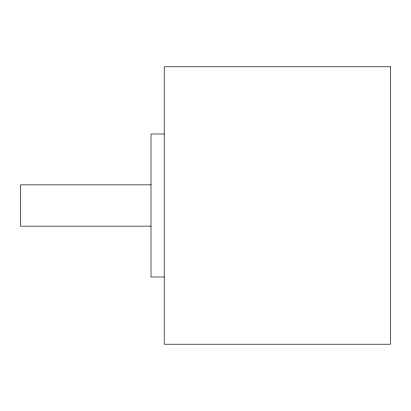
<?xml version="1.0" encoding="UTF-8"?>
<svg xmlns="http://www.w3.org/2000/svg" width="411" height="411" viewBox="0 0 411 411"><rect width="100%" height="100%" fill="white"/><g stroke="black" fill="none" stroke-linecap="round" stroke-linejoin="round"><path stroke-width="0.62" d="M164.215 133.996L151.007 133.996L151.007 277.004L164.215 277.004M151.007 184.858L20.55 184.858L20.55 226.142L151.007 226.142M390.45 66.788L164.215 66.788L164.215 344.213L390.45 344.213L390.45 66.788"/></g></svg>
